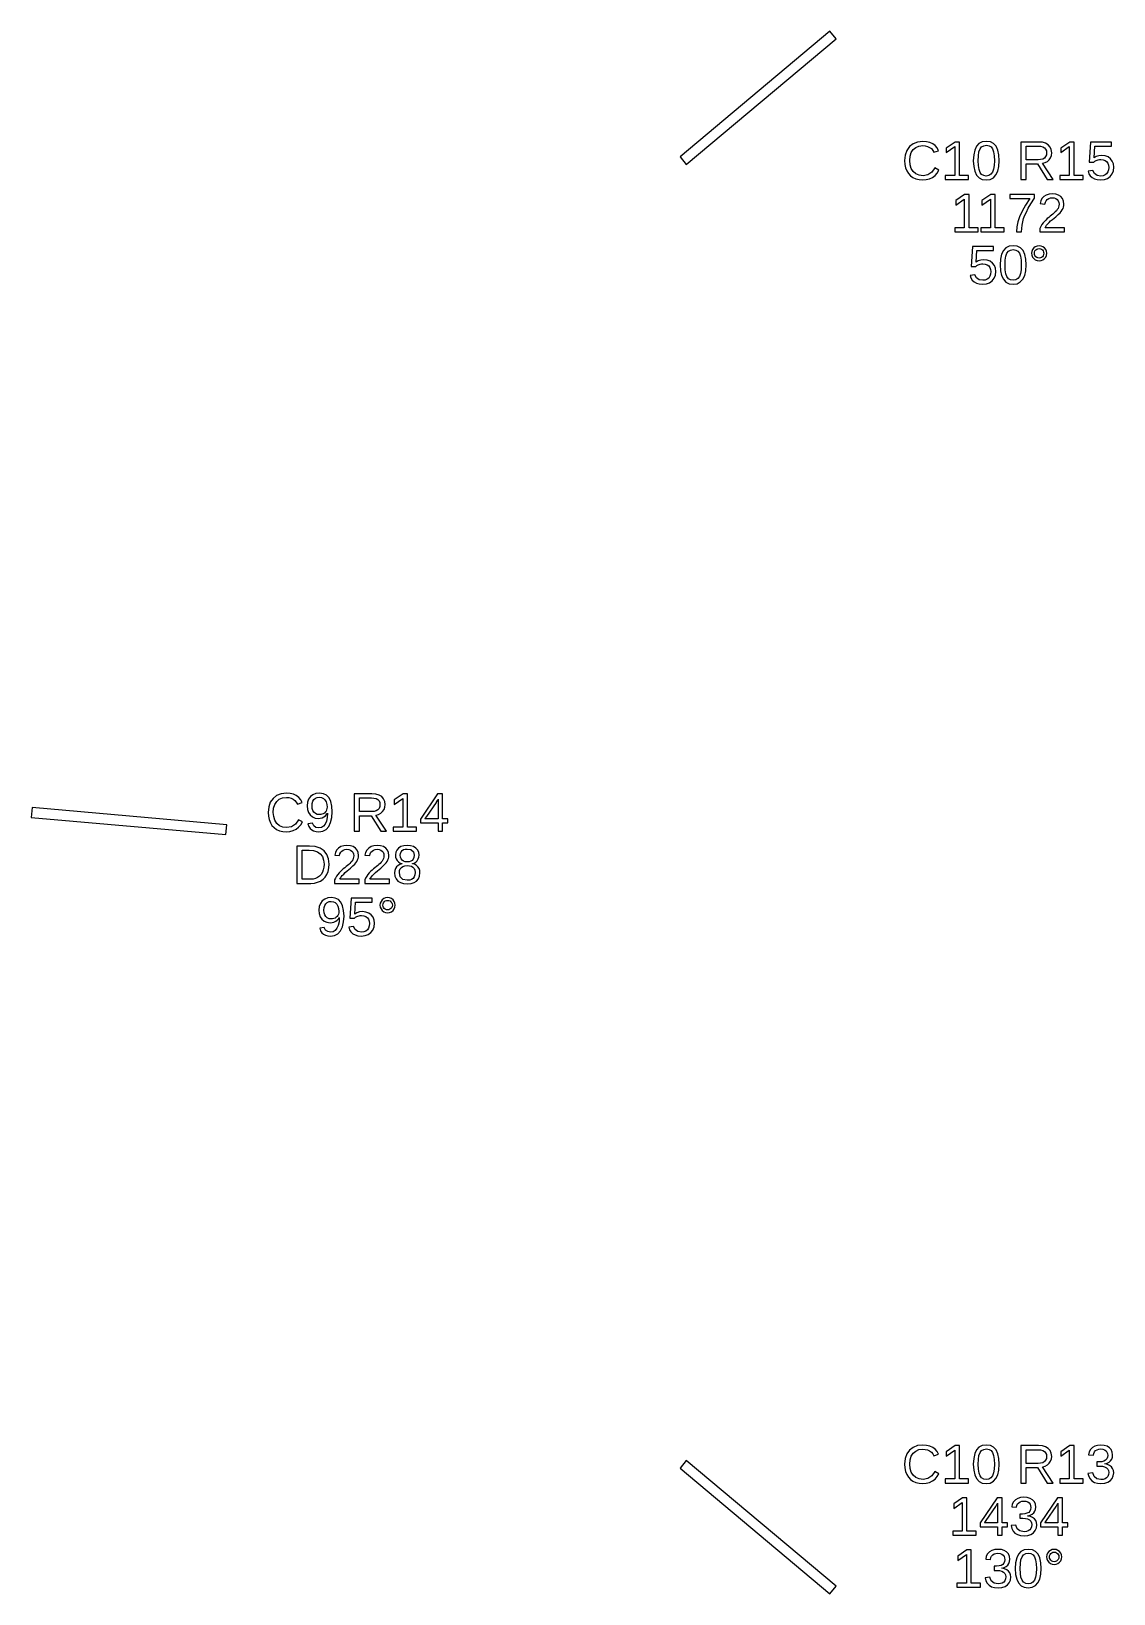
# Model space of a CAD drawing. Extents: x 195 to 2890, y 70 to 1529.
# Drawn here: x 1023.9 to 1190.1, y 1280.1 to 1519.9 of the extents above; entities that cross this region are included whole.
import ezdxf

# ---------------------------------------------------------------- set-up
doc = ezdxf.new("R2010")
doc.units = 0
doc.layers.get('0').update_dxf_attribs({"linetype": 'CONTINUOUS'})

msp = doc.modelspace()

# ---------------------------------------------------------------- linework, layer by layer
for points in [[(1147.46, 1518.71), (1146.5, 1519.86), (1123.52, 1500.57), (1124.48, 1499.43)], [(1161.31, 1497.09), (1161.81, 1497.22), (1162.26, 1497.44), (1162.66, 1497.73), (1162.99, 1498.11), (1163.26, 1498.56), (1162.62, 1498.88), (1162.15, 1498.22), (1161.55, 1497.82), (1160.81, 1497.69), (1160.23, 1497.76), (1159.73, 1497.97), (1159.32, 1498.33), (1159.01, 1498.8), (1158.83, 1499.37), (1158.77, 1500.02), (1158.83, 1500.68), (1159, 1501.24), (1159.3, 1501.7), (1159.7, 1502.04), (1160.19, 1502.25), (1160.78, 1502.32), (1161.16, 1502.29), (1161.51, 1502.2), (1161.83, 1502.05), (1162.09, 1501.85), (1162.31, 1501.59), (1162.47, 1501.29), (1163.2, 1501.53), (1162.97, 1501.96), (1162.67, 1502.31), (1162.3, 1502.59), (1161.86, 1502.79), (1161.35, 1502.91), (1160.77, 1502.95), (1159.96, 1502.86), (1159.28, 1502.6), (1158.72, 1502.17), (1158.31, 1501.59), (1158.06, 1500.87), (1157.98, 1500.02), (1158.02, 1499.44), (1158.13, 1498.91), (1158.31, 1498.44), (1158.56, 1498.03), (1158.89, 1497.68), (1159.27, 1497.41), (1159.72, 1497.21), (1160.22, 1497.09), (1160.77, 1497.05)], [(1167.8, 1497.75), (1166.41, 1497.75), (1166.41, 1502.86), (1165.73, 1502.86), (1164.37, 1501.93), (1164.37, 1501.24), (1165.67, 1502.16), (1165.67, 1497.75), (1164.21, 1497.75), (1164.21, 1497.13), (1167.8, 1497.13)], [(1171.12, 1497.13), (1171.62, 1497.39), (1172.01, 1497.81), (1172.29, 1498.39), (1172.46, 1499.12), (1172.52, 1500), (1172.46, 1500.89), (1172.3, 1501.63), (1172.03, 1502.21), (1171.65, 1502.62), (1171.16, 1502.87), (1170.54, 1502.95), (1169.91, 1502.87), (1169.4, 1502.62), (1169.02, 1502.21), (1168.75, 1501.64), (1168.59, 1500.9), (1168.53, 1500), (1168.59, 1499.11), (1168.75, 1498.38), (1169.03, 1497.8), (1169.42, 1497.38), (1169.91, 1497.13), (1170.51, 1497.05)], [(1170.13, 1497.71), (1169.81, 1497.9), (1169.57, 1498.21), (1169.41, 1498.66), (1169.31, 1499.26), (1169.27, 1500), (1169.31, 1500.76), (1169.4, 1501.36), (1169.57, 1501.81), (1169.81, 1502.11), (1170.13, 1502.29), (1170.54, 1502.36), (1170.94, 1502.29), (1171.25, 1502.11), (1171.49, 1501.8), (1171.64, 1501.35), (1171.74, 1500.75), (1171.77, 1500), (1171.74, 1499.27), (1171.64, 1498.68), (1171.47, 1498.23), (1171.23, 1497.91), (1170.92, 1497.71), (1170.52, 1497.65)], [(1176.62, 1499.51), (1178.4, 1499.51), (1179.89, 1497.13), (1180.79, 1497.13), (1179.16, 1499.6), (1179.57, 1499.71), (1179.91, 1499.9), (1180.19, 1500.15), (1180.4, 1500.46), (1180.52, 1500.82), (1180.56, 1501.22), (1180.5, 1501.7), (1180.33, 1502.1), (1180.03, 1502.43), (1179.63, 1502.67), (1179.14, 1502.82), (1178.54, 1502.86), (1175.84, 1502.86), (1175.84, 1497.13), (1176.62, 1497.13)], [(1176.62, 1500.13), (1176.62, 1502.24), (1178.46, 1502.24), (1178.85, 1502.21), (1179.18, 1502.13), (1179.44, 1501.98), (1179.63, 1501.78), (1179.74, 1501.52), (1179.78, 1501.22), (1179.74, 1500.9), (1179.63, 1500.63), (1179.44, 1500.41), (1179.19, 1500.25), (1178.87, 1500.16), (1178.49, 1500.13)], [(1185.4, 1497.75), (1184.01, 1497.75), (1184.01, 1502.86), (1183.33, 1502.86), (1181.98, 1501.93), (1181.98, 1501.24), (1183.27, 1502.16), (1183.27, 1497.75), (1181.81, 1497.75), (1181.81, 1497.13), (1185.4, 1497.13)], [(1188.65, 1497.11), (1189.15, 1497.28), (1189.56, 1497.57), (1189.86, 1497.96), (1190.03, 1498.44), (1190.09, 1499), (1190.04, 1499.5), (1189.87, 1499.93), (1189.59, 1500.29), (1189.22, 1500.57), (1188.77, 1500.73), (1188.24, 1500.79), (1187.8, 1500.75), (1187.4, 1500.63), (1187.06, 1500.42), (1187.17, 1502.24), (1189.76, 1502.24), (1189.76, 1502.86), (1186.5, 1502.86), (1186.31, 1499.78), (1187.03, 1499.78), (1187.2, 1499.92), (1187.37, 1500.02), (1187.54, 1500.1), (1187.71, 1500.15), (1187.9, 1500.18), (1188.09, 1500.19), (1188.45, 1500.15), (1188.75, 1500.04), (1189, 1499.86), (1189.18, 1499.61), (1189.3, 1499.32), (1189.33, 1498.98), (1189.3, 1498.6), (1189.19, 1498.27), (1189, 1498), (1188.75, 1497.81), (1188.44, 1497.69), (1188.08, 1497.65), (1187.52, 1497.74), (1187.12, 1498.03), (1186.88, 1498.5), (1186.14, 1498.41), (1186.27, 1498.01), (1186.48, 1497.67), (1186.77, 1497.4), (1187.13, 1497.21), (1187.56, 1497.09), (1188.06, 1497.05)], [(1169.27, 1489.71), (1167.87, 1489.71), (1167.87, 1494.82), (1167.2, 1494.82), (1165.84, 1493.89), (1165.84, 1493.2), (1167.14, 1494.12), (1167.14, 1489.71), (1165.67, 1489.71), (1165.67, 1489.09), (1169.27, 1489.09)], [(1173.28, 1489.71), (1171.89, 1489.71), (1171.89, 1494.82), (1171.21, 1494.82), (1169.86, 1493.89), (1169.86, 1493.2), (1171.15, 1494.12), (1171.15, 1489.71), (1169.69, 1489.71), (1169.69, 1489.09), (1173.28, 1489.09)], [(1175.96, 1489.61), (1176.02, 1490.12), (1176.12, 1490.62), (1176.26, 1491.12), (1176.44, 1491.62), (1176.67, 1492.12), (1176.96, 1492.7), (1177.38, 1493.4), (1177.91, 1494.23), (1177.91, 1494.82), (1174.12, 1494.82), (1174.12, 1494.2), (1177.2, 1494.2), (1176.54, 1493.19), (1176.02, 1492.25), (1175.64, 1491.4), (1175.38, 1490.61), (1175.23, 1489.83), (1175.18, 1489.09), (1175.94, 1489.09)], [(1182.54, 1489.71), (1179.55, 1489.71), (1179.65, 1489.9), (1179.78, 1490.1), (1179.95, 1490.3), (1180.15, 1490.52), (1180.4, 1490.75), (1180.69, 1490.99), (1181.2, 1491.41), (1181.58, 1491.75), (1181.84, 1492.01), (1182.03, 1492.23), (1182.18, 1492.45), (1182.3, 1492.67), (1182.38, 1492.89), (1182.43, 1493.12), (1182.45, 1493.34), (1182.4, 1493.8), (1182.24, 1494.19), (1181.99, 1494.5), (1181.63, 1494.73), (1181.19, 1494.86), (1180.65, 1494.91), (1180.16, 1494.86), (1179.73, 1494.73), (1179.36, 1494.5), (1179.07, 1494.2), (1178.88, 1493.83), (1178.78, 1493.41), (1179.53, 1493.34), (1179.59, 1493.62), (1179.71, 1493.86), (1179.88, 1494.05), (1180.1, 1494.19), (1180.36, 1494.28), (1180.65, 1494.31), (1180.96, 1494.28), (1181.21, 1494.19), (1181.42, 1494.05), (1181.58, 1493.85), (1181.67, 1493.6), (1181.7, 1493.31), (1181.68, 1493.09), (1181.63, 1492.88), (1181.54, 1492.69), (1181.42, 1492.5), (1181.28, 1492.33), (1181.12, 1492.16), (1180.94, 1491.99), (1180.74, 1491.82), (1180.53, 1491.65), (1180.32, 1491.48), (1180.1, 1491.3), (1179.88, 1491.11), (1179.66, 1490.9), (1179.45, 1490.68), (1179.25, 1490.45), (1179.06, 1490.19), (1178.89, 1489.91), (1178.74, 1489.61), (1178.74, 1489.09), (1182.54, 1489.09)], [(1170.54, 1481.11), (1171.04, 1481.28), (1171.44, 1481.57), (1171.74, 1481.96), (1171.92, 1482.44), (1171.98, 1483), (1171.93, 1483.5), (1171.76, 1483.93), (1171.48, 1484.29), (1171.11, 1484.57), (1170.66, 1484.73), (1170.13, 1484.79), (1169.69, 1484.75), (1169.29, 1484.63), (1168.95, 1484.42), (1169.06, 1486.24), (1171.65, 1486.24), (1171.65, 1486.86), (1168.39, 1486.86), (1168.2, 1483.78), (1168.92, 1483.78), (1169.09, 1483.92), (1169.26, 1484.02), (1169.43, 1484.1), (1169.6, 1484.15), (1169.79, 1484.18), (1169.98, 1484.19), (1170.34, 1484.15), (1170.64, 1484.04), (1170.89, 1483.86), (1171.07, 1483.61), (1171.19, 1483.32), (1171.22, 1482.98), (1171.19, 1482.6), (1171.07, 1482.27), (1170.89, 1482), (1170.64, 1481.81), (1170.33, 1481.69), (1169.97, 1481.65), (1169.41, 1481.74), (1169.01, 1482.03), (1168.77, 1482.5), (1168.03, 1482.41), (1168.16, 1482.01), (1168.37, 1481.67), (1168.66, 1481.4), (1169.02, 1481.21), (1169.45, 1481.09), (1169.95, 1481.05)], [(1175.25, 1481.13), (1175.74, 1481.39), (1176.14, 1481.81), (1176.42, 1482.39), (1176.59, 1483.12), (1176.64, 1484), (1176.59, 1484.89), (1176.43, 1485.63), (1176.16, 1486.21), (1175.78, 1486.62), (1175.28, 1486.87), (1174.67, 1486.95), (1174.03, 1486.87), (1173.53, 1486.62), (1173.14, 1486.21), (1172.87, 1485.64), (1172.71, 1484.9), (1172.66, 1484), (1172.71, 1483.11), (1172.88, 1482.38), (1173.16, 1481.8), (1173.54, 1481.38), (1174.04, 1481.13), (1174.64, 1481.05)], [(1174.25, 1481.71), (1173.94, 1481.9), (1173.7, 1482.21), (1173.53, 1482.66), (1173.43, 1483.26), (1173.4, 1484), (1173.43, 1484.76), (1173.53, 1485.36), (1173.69, 1485.81), (1173.93, 1486.11), (1174.26, 1486.29), (1174.67, 1486.36), (1175.06, 1486.29), (1175.38, 1486.11), (1175.61, 1485.8), (1175.77, 1485.35), (1175.87, 1484.75), (1175.9, 1484), (1175.86, 1483.27), (1175.76, 1482.68), (1175.6, 1482.23), (1175.36, 1481.91), (1175.04, 1481.71), (1174.65, 1481.65)], [(1178.94, 1484.67), (1179.21, 1484.78), (1179.46, 1484.97), (1179.65, 1485.21), (1179.76, 1485.48), (1179.8, 1485.79), (1179.76, 1486.1), (1179.65, 1486.37), (1179.46, 1486.61), (1179.22, 1486.8), (1178.94, 1486.91), (1178.63, 1486.95), (1178.32, 1486.91), (1178.05, 1486.8), (1177.8, 1486.61), (1177.62, 1486.37), (1177.5, 1486.09), (1177.46, 1485.79), (1177.5, 1485.49), (1177.62, 1485.22), (1177.81, 1484.97), (1178.05, 1484.78), (1178.33, 1484.67), (1178.63, 1484.63)], [(1178.44, 1485.08), (1178.27, 1485.15), (1178.12, 1485.27), (1178, 1485.43), (1177.93, 1485.6), (1177.91, 1485.79), (1177.93, 1485.98), (1178, 1486.15), (1178.12, 1486.31), (1178.27, 1486.43), (1178.44, 1486.5), (1178.63, 1486.52), (1178.83, 1486.5), (1179, 1486.43), (1179.15, 1486.31), (1179.26, 1486.16), (1179.33, 1485.99), (1179.36, 1485.79), (1179.33, 1485.6), (1179.26, 1485.42), (1179.15, 1485.27), (1178.99, 1485.15), (1178.82, 1485.08), (1178.63, 1485.06)], [(1063.63, 1397.09), (1064.13, 1397.22), (1064.58, 1397.44), (1064.97, 1397.73), (1065.3, 1398.11), (1065.57, 1398.56), (1064.94, 1398.88), (1064.47, 1398.22), (1063.86, 1397.82), (1063.13, 1397.69), (1062.54, 1397.76), (1062.05, 1397.97), (1061.64, 1398.33), (1061.33, 1398.8), (1061.15, 1399.37), (1061.08, 1400.02), (1061.14, 1400.68), (1061.32, 1401.24), (1061.61, 1401.7), (1062.01, 1402.04), (1062.51, 1402.25), (1063.09, 1402.32), (1063.48, 1402.29), (1063.83, 1402.2), (1064.14, 1402.05), (1064.41, 1401.85), (1064.62, 1401.59), (1064.78, 1401.29), (1065.52, 1401.53), (1065.29, 1401.96), (1064.99, 1402.31), (1064.62, 1402.59), (1064.17, 1402.79), (1063.66, 1402.91), (1063.09, 1402.95), (1062.28, 1402.86), (1061.59, 1402.6), (1061.04, 1402.17), (1060.62, 1401.59), (1060.38, 1400.87), (1060.3, 1400.02), (1060.33, 1399.44), (1060.44, 1398.91), (1060.63, 1398.44), (1060.88, 1398.03), (1061.2, 1397.68), (1061.59, 1397.41), (1062.04, 1397.21), (1062.54, 1397.09), (1063.09, 1397.05)], [(1068.67, 1397.14), (1069.18, 1397.4), (1069.59, 1397.84), (1069.89, 1398.45), (1070.07, 1399.21), (1070.13, 1400.11), (1070.08, 1400.98), (1069.91, 1401.69), (1069.64, 1402.24), (1069.26, 1402.64), (1068.78, 1402.87), (1068.19, 1402.95), (1067.63, 1402.89), (1067.17, 1402.72), (1066.79, 1402.44), (1066.51, 1402.05), (1066.34, 1401.58), (1066.28, 1401.02), (1066.33, 1400.48), (1066.49, 1400.01), (1066.74, 1399.62), (1067.09, 1399.32), (1067.5, 1399.15), (1067.98, 1399.09), (1068.29, 1399.11), (1068.58, 1399.19), (1068.85, 1399.31), (1069.09, 1399.47), (1069.27, 1399.67), (1069.41, 1399.9), (1069.36, 1399.23), (1069.24, 1398.67), (1069.04, 1398.23), (1068.78, 1397.9), (1068.46, 1397.71), (1068.07, 1397.64), (1067.63, 1397.72), (1067.3, 1397.96), (1067.1, 1398.36), (1066.4, 1398.25), (1066.54, 1397.86), (1066.73, 1397.56), (1066.98, 1397.33), (1067.28, 1397.18), (1067.64, 1397.08), (1068.06, 1397.05)], [(1074.3, 1399.51), (1076.09, 1399.51), (1077.58, 1397.13), (1078.47, 1397.13), (1076.84, 1399.6), (1077.25, 1399.71), (1077.59, 1399.9), (1077.87, 1400.15), (1078.08, 1400.46), (1078.2, 1400.82), (1078.24, 1401.22), (1078.19, 1401.7), (1078.01, 1402.1), (1077.72, 1402.43), (1077.32, 1402.67), (1076.82, 1402.82), (1076.22, 1402.86), (1073.52, 1402.86), (1073.52, 1397.13), (1074.3, 1397.13)], [(1083.09, 1397.75), (1081.69, 1397.75), (1081.69, 1402.86), (1081.01, 1402.86), (1079.66, 1401.93), (1079.66, 1401.24), (1080.95, 1402.16), (1080.95, 1397.75), (1079.49, 1397.75), (1079.49, 1397.13), (1083.09, 1397.13)], [(1087.08, 1398.43), (1087.88, 1398.43), (1087.88, 1399.01), (1087.08, 1399.01), (1087.08, 1402.86), (1086.31, 1402.86), (1083.68, 1399), (1083.68, 1398.43), (1086.39, 1398.43), (1086.39, 1397.13), (1087.08, 1397.13)], [(1053.95, 1398.13), (1024.07, 1400.75), (1023.93, 1399.25), (1053.82, 1396.64)], [(1067.83, 1399.71), (1067.56, 1399.83), (1067.33, 1400.03), (1067.16, 1400.3), (1067.06, 1400.63), (1067.03, 1401.02), (1067.06, 1401.4), (1067.16, 1401.73), (1067.33, 1402), (1067.56, 1402.2), (1067.84, 1402.32), (1068.16, 1402.36), (1068.5, 1402.31), (1068.78, 1402.17), (1069.02, 1401.93), (1069.19, 1401.62), (1069.3, 1401.25), (1069.33, 1400.82), (1069.32, 1400.6), (1069.26, 1400.4), (1069.18, 1400.22), (1069.06, 1400.06), (1068.92, 1399.92), (1068.75, 1399.81), (1068.56, 1399.73), (1068.36, 1399.68), (1068.16, 1399.67)], [(1074.3, 1400.13), (1074.3, 1402.24), (1076.14, 1402.24), (1076.54, 1402.21), (1076.86, 1402.13), (1077.12, 1401.98), (1077.31, 1401.78), (1077.42, 1401.52), (1077.46, 1401.22), (1077.43, 1400.9), (1077.31, 1400.63), (1077.13, 1400.41), (1076.87, 1400.25), (1076.56, 1400.16), (1076.18, 1400.13)], [(1084.36, 1399.01), (1084.42, 1399.09), (1084.64, 1399.39), (1086.11, 1401.55), (1086.15, 1401.62), (1086.21, 1401.71), (1086.27, 1401.82), (1086.33, 1401.93), (1086.37, 1402), (1086.39, 1402.04), (1086.39, 1399.01)], [(1067.4, 1389.17), (1067.89, 1389.29), (1068.33, 1389.49), (1068.72, 1389.76), (1069.05, 1390.1), (1069.31, 1390.5), (1069.5, 1390.97), (1069.62, 1391.49), (1069.66, 1392.06), (1069.57, 1392.89), (1069.31, 1393.58), (1068.87, 1394.13), (1068.27, 1394.54), (1067.52, 1394.78), (1066.62, 1394.86), (1064.72, 1394.86), (1064.72, 1389.13), (1066.87, 1389.13)], [(1065.5, 1389.75), (1065.5, 1394.24), (1066.6, 1394.24), (1067.28, 1394.18), (1067.85, 1393.99), (1068.29, 1393.68), (1068.62, 1393.25), (1068.81, 1392.71), (1068.88, 1392.06), (1068.85, 1391.61), (1068.76, 1391.2), (1068.62, 1390.83), (1068.42, 1390.51), (1068.18, 1390.24), (1067.89, 1390.03), (1067.55, 1389.88), (1067.18, 1389.78), (1066.78, 1389.75)], [(1074.27, 1389.75), (1071.28, 1389.75), (1071.38, 1389.95), (1071.51, 1390.14), (1071.68, 1390.35), (1071.89, 1390.56), (1072.13, 1390.79), (1072.43, 1391.04), (1072.93, 1391.46), (1073.31, 1391.8), (1073.58, 1392.06), (1073.76, 1392.28), (1073.91, 1392.5), (1074.03, 1392.72), (1074.12, 1392.94), (1074.17, 1393.16), (1074.18, 1393.38), (1074.13, 1393.84), (1073.98, 1394.23), (1073.72, 1394.54), (1073.36, 1394.77), (1072.92, 1394.9), (1072.38, 1394.95), (1071.89, 1394.9), (1071.46, 1394.77), (1071.09, 1394.54), (1070.8, 1394.24), (1070.61, 1393.88), (1070.51, 1393.45), (1071.26, 1393.38), (1071.32, 1393.66), (1071.44, 1393.9), (1071.61, 1394.09), (1071.83, 1394.23), (1072.09, 1394.32), (1072.38, 1394.35), (1072.69, 1394.32), (1072.95, 1394.23), (1073.15, 1394.09), (1073.31, 1393.89), (1073.4, 1393.65), (1073.43, 1393.35), (1073.41, 1393.13), (1073.36, 1392.92), (1073.27, 1392.73), (1073.15, 1392.55), (1073.01, 1392.37), (1072.85, 1392.2), (1072.67, 1392.03), (1072.47, 1391.86), (1072.26, 1391.69), (1072.05, 1391.52), (1071.83, 1391.34), (1071.61, 1391.15), (1071.4, 1390.94), (1071.19, 1390.72), (1070.98, 1390.49), (1070.79, 1390.23), (1070.62, 1389.95), (1070.48, 1389.65), (1070.48, 1389.13), (1074.27, 1389.13)], [(1078.91, 1389.75), (1075.92, 1389.75), (1076.02, 1389.95), (1076.15, 1390.14), (1076.32, 1390.35), (1076.52, 1390.56), (1076.77, 1390.79), (1077.06, 1391.04), (1077.57, 1391.46), (1077.95, 1391.8), (1078.21, 1392.06), (1078.4, 1392.28), (1078.55, 1392.5), (1078.66, 1392.72), (1078.75, 1392.94), (1078.8, 1393.16), (1078.82, 1393.38), (1078.77, 1393.84), (1078.61, 1394.23), (1078.35, 1394.54), (1078, 1394.77), (1077.55, 1394.9), (1077.02, 1394.95), (1076.52, 1394.9), (1076.09, 1394.77), (1075.73, 1394.54), (1075.44, 1394.24), (1075.24, 1393.88), (1075.14, 1393.45), (1075.89, 1393.38), (1075.96, 1393.66), (1076.07, 1393.9), (1076.25, 1394.09), (1076.47, 1394.23), (1076.73, 1394.32), (1077.02, 1394.35), (1077.32, 1394.32), (1077.58, 1394.23), (1077.79, 1394.09), (1077.94, 1393.89), (1078.03, 1393.65), (1078.06, 1393.35), (1078.05, 1393.13), (1077.99, 1392.92), (1077.9, 1392.73), (1077.79, 1392.55), (1077.65, 1392.37), (1077.48, 1392.2), (1077.3, 1392.03), (1077.11, 1391.86), (1076.9, 1391.69), (1076.68, 1391.52), (1076.47, 1391.34), (1076.25, 1391.15), (1076.03, 1390.94), (1075.82, 1390.72), (1075.62, 1390.49), (1075.43, 1390.23), (1075.26, 1389.95), (1075.11, 1389.65), (1075.11, 1389.13), (1078.91, 1389.13)], [(1082.23, 1389.1), (1082.71, 1389.25), (1083.09, 1389.49), (1083.37, 1389.83), (1083.54, 1390.24), (1083.6, 1390.73), (1083.56, 1391.09), (1083.46, 1391.4), (1083.29, 1391.67), (1083.06, 1391.89), (1082.78, 1392.05), (1082.44, 1392.14), (1082.44, 1392.15), (1082.73, 1392.25), (1082.98, 1392.4), (1083.18, 1392.61), (1083.33, 1392.87), (1083.43, 1393.16), (1083.46, 1393.47), (1083.4, 1393.89), (1083.24, 1394.25), (1082.97, 1394.55), (1082.6, 1394.77), (1082.15, 1394.91), (1081.63, 1394.95), (1081.12, 1394.9), (1080.68, 1394.77), (1080.31, 1394.54), (1080.04, 1394.24), (1079.88, 1393.89), (1079.82, 1393.48), (1079.85, 1393.17), (1079.94, 1392.88), (1080.09, 1392.62), (1080.3, 1392.41), (1080.54, 1392.25), (1080.83, 1392.15), (1080.83, 1392.13), (1080.52, 1392.04), (1080.24, 1391.89), (1080.01, 1391.67), (1079.83, 1391.39), (1079.72, 1391.08), (1079.69, 1390.72), (1079.75, 1390.23), (1079.92, 1389.82), (1080.21, 1389.49), (1080.6, 1389.24), (1081.08, 1389.1), (1081.65, 1389.05)], [(1081.32, 1392.45), (1081.06, 1392.54), (1080.85, 1392.68), (1080.7, 1392.88), (1080.6, 1393.13), (1080.57, 1393.43), (1080.6, 1393.73), (1080.69, 1393.97), (1080.84, 1394.16), (1081.05, 1394.3), (1081.31, 1394.38), (1081.63, 1394.4), (1082.22, 1394.3), (1082.58, 1393.97), (1082.7, 1393.43), (1082.67, 1393.11), (1082.57, 1392.85), (1082.42, 1392.66), (1082.22, 1392.53), (1081.95, 1392.45), (1081.64, 1392.42)], [(1080.98, 1389.73), (1080.58, 1390.13), (1080.45, 1390.78), (1080.48, 1391.1), (1080.58, 1391.36), (1080.76, 1391.58), (1080.99, 1391.74), (1081.28, 1391.84), (1081.63, 1391.87), (1081.98, 1391.84), (1082.28, 1391.75), (1082.52, 1391.6), (1082.7, 1391.39), (1082.8, 1391.13), (1082.84, 1390.8), (1082.81, 1390.42), (1082.71, 1390.12), (1082.54, 1389.89), (1082.32, 1389.73), (1082.02, 1389.63), (1081.65, 1389.6)], [(1070.48, 1381.14), (1070.99, 1381.4), (1071.4, 1381.84), (1071.7, 1382.45), (1071.88, 1383.21), (1071.94, 1384.11), (1071.88, 1384.98), (1071.72, 1385.69), (1071.45, 1386.24), (1071.07, 1386.64), (1070.58, 1386.87), (1070, 1386.95), (1069.44, 1386.89), (1068.97, 1386.72), (1068.59, 1386.44), (1068.31, 1386.05), (1068.15, 1385.58), (1068.09, 1385.02), (1068.14, 1384.48), (1068.3, 1384.01), (1068.55, 1383.62), (1068.9, 1383.32), (1069.31, 1383.15), (1069.79, 1383.09), (1070.1, 1383.11), (1070.39, 1383.19), (1070.66, 1383.31), (1070.89, 1383.47), (1071.08, 1383.67), (1071.21, 1383.9), (1071.17, 1383.23), (1071.05, 1382.67), (1070.85, 1382.23), (1070.59, 1381.9), (1070.26, 1381.71), (1069.88, 1381.64), (1069.44, 1381.72), (1069.11, 1381.96), (1068.91, 1382.36), (1068.21, 1382.25), (1068.35, 1381.86), (1068.54, 1381.56), (1068.79, 1381.33), (1069.09, 1381.18), (1069.45, 1381.08), (1069.86, 1381.05)], [(1069.64, 1383.71), (1069.37, 1383.83), (1069.14, 1384.03), (1068.97, 1384.3), (1068.87, 1384.63), (1068.83, 1385.02), (1068.87, 1385.4), (1068.97, 1385.73), (1069.14, 1386), (1069.37, 1386.2), (1069.65, 1386.32), (1069.97, 1386.36), (1070.3, 1386.31), (1070.59, 1386.17), (1070.82, 1385.93), (1071, 1385.62), (1071.11, 1385.25), (1071.14, 1384.82), (1071.12, 1384.6), (1071.07, 1384.4), (1070.98, 1384.22), (1070.87, 1384.06), (1070.72, 1383.92), (1070.56, 1383.81), (1070.37, 1383.73), (1070.17, 1383.68), (1069.97, 1383.67)], [(1075.17, 1381.11), (1075.67, 1381.28), (1076.08, 1381.57), (1076.38, 1381.96), (1076.56, 1382.44), (1076.62, 1383), (1076.56, 1383.5), (1076.39, 1383.93), (1076.12, 1384.29), (1075.74, 1384.57), (1075.29, 1384.73), (1074.77, 1384.79), (1074.32, 1384.75), (1073.93, 1384.63), (1073.58, 1384.42), (1073.69, 1386.24), (1076.28, 1386.24), (1076.28, 1386.86), (1073.03, 1386.86), (1072.83, 1383.78), (1073.55, 1383.78), (1073.72, 1383.92), (1073.89, 1384.02), (1074.06, 1384.1), (1074.24, 1384.15), (1074.42, 1384.18), (1074.62, 1384.19), (1074.97, 1384.15), (1075.27, 1384.04), (1075.52, 1383.86), (1075.71, 1383.61), (1075.82, 1383.32), (1075.86, 1382.98), (1075.82, 1382.6), (1075.71, 1382.27), (1075.52, 1382), (1075.27, 1381.81), (1074.96, 1381.69), (1074.6, 1381.65), (1074.04, 1381.74), (1073.64, 1382.03), (1073.41, 1382.5), (1072.67, 1382.41), (1072.79, 1382.01), (1073, 1381.67), (1073.29, 1381.4), (1073.65, 1381.21), (1074.08, 1381.09), (1074.58, 1381.05)], [(1078.94, 1384.67), (1079.21, 1384.78), (1079.46, 1384.97), (1079.65, 1385.21), (1079.76, 1385.48), (1079.8, 1385.79), (1079.76, 1386.1), (1079.65, 1386.37), (1079.46, 1386.61), (1079.22, 1386.8), (1078.94, 1386.91), (1078.63, 1386.95), (1078.32, 1386.91), (1078.05, 1386.8), (1077.8, 1386.61), (1077.62, 1386.37), (1077.5, 1386.09), (1077.46, 1385.79), (1077.5, 1385.49), (1077.62, 1385.22), (1077.81, 1384.97), (1078.05, 1384.78), (1078.33, 1384.67), (1078.63, 1384.63)], [(1078.44, 1385.08), (1078.27, 1385.15), (1078.12, 1385.27), (1078, 1385.43), (1077.93, 1385.6), (1077.91, 1385.79), (1077.93, 1385.98), (1078, 1386.15), (1078.12, 1386.31), (1078.27, 1386.43), (1078.44, 1386.5), (1078.63, 1386.52), (1078.83, 1386.5), (1079, 1386.43), (1079.15, 1386.31), (1079.26, 1386.16), (1079.33, 1385.99), (1079.36, 1385.79), (1079.33, 1385.6), (1079.26, 1385.42), (1079.15, 1385.27), (1078.99, 1385.15), (1078.82, 1385.08), (1078.63, 1385.06)], [(1161.31, 1297.09), (1161.81, 1297.22), (1162.26, 1297.44), (1162.66, 1297.73), (1162.99, 1298.11), (1163.26, 1298.56), (1162.62, 1298.88), (1162.15, 1298.22), (1161.55, 1297.82), (1160.81, 1297.69), (1160.23, 1297.76), (1159.73, 1297.97), (1159.32, 1298.33), (1159.01, 1298.8), (1158.83, 1299.37), (1158.77, 1300.02), (1158.83, 1300.68), (1159, 1301.24), (1159.3, 1301.7), (1159.7, 1302.04), (1160.19, 1302.25), (1160.78, 1302.32), (1161.16, 1302.29), (1161.51, 1302.2), (1161.83, 1302.05), (1162.09, 1301.85), (1162.31, 1301.59), (1162.47, 1301.29), (1163.2, 1301.53), (1162.97, 1301.96), (1162.67, 1302.31), (1162.3, 1302.59), (1161.86, 1302.79), (1161.35, 1302.91), (1160.77, 1302.95), (1159.96, 1302.86), (1159.28, 1302.6), (1158.72, 1302.17), (1158.31, 1301.59), (1158.06, 1300.87), (1157.98, 1300.02), (1158.02, 1299.44), (1158.13, 1298.91), (1158.31, 1298.44), (1158.56, 1298.03), (1158.89, 1297.68), (1159.27, 1297.41), (1159.72, 1297.21), (1160.22, 1297.09), (1160.77, 1297.05)], [(1167.8, 1297.75), (1166.41, 1297.75), (1166.41, 1302.86), (1165.73, 1302.86), (1164.37, 1301.93), (1164.37, 1301.24), (1165.67, 1302.16), (1165.67, 1297.75), (1164.21, 1297.75), (1164.21, 1297.13), (1167.8, 1297.13)], [(1171.12, 1297.13), (1171.62, 1297.39), (1172.01, 1297.81), (1172.29, 1298.39), (1172.46, 1299.12), (1172.52, 1300), (1172.46, 1300.89), (1172.3, 1301.63), (1172.03, 1302.21), (1171.65, 1302.62), (1171.16, 1302.87), (1170.54, 1302.95), (1169.91, 1302.87), (1169.4, 1302.62), (1169.02, 1302.21), (1168.75, 1301.64), (1168.59, 1300.9), (1168.53, 1300), (1168.59, 1299.11), (1168.75, 1298.38), (1169.03, 1297.8), (1169.42, 1297.38), (1169.91, 1297.13), (1170.51, 1297.05)], [(1170.13, 1297.71), (1169.81, 1297.9), (1169.57, 1298.21), (1169.41, 1298.66), (1169.31, 1299.26), (1169.27, 1300), (1169.31, 1300.76), (1169.4, 1301.36), (1169.57, 1301.81), (1169.81, 1302.11), (1170.13, 1302.29), (1170.54, 1302.36), (1170.94, 1302.29), (1171.25, 1302.11), (1171.49, 1301.8), (1171.64, 1301.35), (1171.74, 1300.75), (1171.77, 1300), (1171.74, 1299.27), (1171.64, 1298.68), (1171.47, 1298.23), (1171.23, 1297.91), (1170.92, 1297.71), (1170.52, 1297.65)], [(1176.62, 1299.51), (1178.4, 1299.51), (1179.89, 1297.13), (1180.79, 1297.13), (1179.16, 1299.6), (1179.57, 1299.71), (1179.91, 1299.9), (1180.19, 1300.15), (1180.4, 1300.46), (1180.52, 1300.82), (1180.56, 1301.22), (1180.5, 1301.7), (1180.33, 1302.1), (1180.03, 1302.43), (1179.63, 1302.67), (1179.14, 1302.82), (1178.54, 1302.86), (1175.84, 1302.86), (1175.84, 1297.13), (1176.62, 1297.13)], [(1176.62, 1300.13), (1176.62, 1302.24), (1178.46, 1302.24), (1178.85, 1302.21), (1179.18, 1302.13), (1179.44, 1301.98), (1179.63, 1301.78), (1179.74, 1301.52), (1179.78, 1301.22), (1179.74, 1300.9), (1179.63, 1300.63), (1179.44, 1300.41), (1179.19, 1300.25), (1178.87, 1300.16), (1178.49, 1300.13)], [(1185.4, 1297.75), (1184.01, 1297.75), (1184.01, 1302.86), (1183.33, 1302.86), (1181.98, 1301.93), (1181.98, 1301.24), (1183.27, 1302.16), (1183.27, 1297.75), (1181.81, 1297.75), (1181.81, 1297.13), (1185.4, 1297.13)], [(1188.71, 1297.1), (1189.19, 1297.24), (1189.57, 1297.49), (1189.85, 1297.82), (1190.02, 1298.23), (1190.08, 1298.71), (1190.04, 1299.06), (1189.92, 1299.36), (1189.72, 1299.63), (1189.45, 1299.83), (1189.12, 1299.98), (1188.72, 1300.06), (1188.72, 1300.07), (1189.08, 1300.18), (1189.38, 1300.33), (1189.61, 1300.54), (1189.78, 1300.79), (1189.89, 1301.09), (1189.92, 1301.43), (1189.87, 1301.87), (1189.71, 1302.25), (1189.44, 1302.55), (1189.08, 1302.77), (1188.63, 1302.91), (1188.1, 1302.95), (1187.61, 1302.91), (1187.18, 1302.77), (1186.81, 1302.56), (1186.52, 1302.26), (1186.33, 1301.89), (1186.23, 1301.46), (1186.96, 1301.4), (1187.02, 1301.68), (1187.14, 1301.91), (1187.31, 1302.1), (1187.53, 1302.24), (1187.79, 1302.32), (1188.09, 1302.35), (1188.42, 1302.32), (1188.69, 1302.23), (1188.9, 1302.08), (1189.05, 1301.88), (1189.14, 1301.64), (1189.17, 1301.35), (1189.13, 1301.07), (1189.02, 1300.83), (1188.84, 1300.63), (1188.58, 1300.48), (1188.27, 1300.4), (1187.9, 1300.37), (1187.5, 1300.37), (1187.5, 1299.73), (1187.92, 1299.73), (1188.34, 1299.7), (1188.68, 1299.61), (1188.96, 1299.47), (1189.16, 1299.27), (1189.28, 1299.03), (1189.32, 1298.74), (1189.28, 1298.41), (1189.18, 1298.14), (1189, 1297.93), (1188.77, 1297.78), (1188.48, 1297.69), (1188.13, 1297.66), (1187.5, 1297.77), (1187.09, 1298.11), (1186.88, 1298.67), (1186.13, 1298.6), (1186.24, 1298.13), (1186.45, 1297.75), (1186.74, 1297.44), (1187.13, 1297.22), (1187.59, 1297.09), (1188.13, 1297.05)], [(1147.46, 1281.29), (1124.48, 1300.57), (1123.52, 1299.43), (1146.5, 1280.14)], [(1168.96, 1289.75), (1167.56, 1289.75), (1167.56, 1294.86), (1166.89, 1294.86), (1165.53, 1293.93), (1165.53, 1293.24), (1166.83, 1294.16), (1166.83, 1289.75), (1165.37, 1289.75), (1165.37, 1289.13), (1168.96, 1289.13)], [(1172.95, 1290.43), (1173.76, 1290.43), (1173.76, 1291.01), (1172.95, 1291.01), (1172.95, 1294.86), (1172.18, 1294.86), (1169.56, 1291), (1169.56, 1290.43), (1172.26, 1290.43), (1172.26, 1289.13), (1172.95, 1289.13)], [(1176.9, 1289.1), (1177.38, 1289.24), (1177.76, 1289.49), (1178.04, 1289.82), (1178.21, 1290.23), (1178.27, 1290.71), (1178.23, 1291.06), (1178.11, 1291.36), (1177.91, 1291.63), (1177.64, 1291.83), (1177.31, 1291.98), (1176.91, 1292.06), (1176.91, 1292.07), (1177.27, 1292.18), (1177.57, 1292.33), (1177.8, 1292.54), (1177.97, 1292.79), (1178.08, 1293.09), (1178.11, 1293.43), (1178.06, 1293.87), (1177.9, 1294.25), (1177.63, 1294.55), (1177.27, 1294.77), (1176.82, 1294.91), (1176.29, 1294.95), (1175.8, 1294.91), (1175.37, 1294.77), (1175, 1294.56), (1174.71, 1294.26), (1174.52, 1293.89), (1174.42, 1293.46), (1175.15, 1293.4), (1175.21, 1293.68), (1175.33, 1293.91), (1175.5, 1294.1), (1175.72, 1294.24), (1175.98, 1294.32), (1176.28, 1294.35), (1176.61, 1294.32), (1176.88, 1294.23), (1177.09, 1294.08), (1177.24, 1293.88), (1177.33, 1293.64), (1177.36, 1293.35), (1177.32, 1293.07), (1177.21, 1292.83), (1177.03, 1292.63), (1176.77, 1292.48), (1176.46, 1292.4), (1176.09, 1292.37), (1175.69, 1292.37), (1175.69, 1291.73), (1176.11, 1291.73), (1176.53, 1291.7), (1176.87, 1291.61), (1177.15, 1291.47), (1177.35, 1291.27), (1177.47, 1291.03), (1177.51, 1290.74), (1177.47, 1290.41), (1177.37, 1290.14), (1177.19, 1289.93), (1176.96, 1289.78), (1176.67, 1289.69), (1176.32, 1289.66), (1175.69, 1289.77), (1175.28, 1290.11), (1175.07, 1290.67), (1174.32, 1290.6), (1174.43, 1290.13), (1174.63, 1289.75), (1174.93, 1289.44), (1175.32, 1289.22), (1175.78, 1289.09), (1176.32, 1289.05)], [(1182.22, 1290.43), (1183.02, 1290.43), (1183.02, 1291.01), (1182.22, 1291.01), (1182.22, 1294.86), (1181.45, 1294.86), (1178.83, 1291), (1178.83, 1290.43), (1181.53, 1290.43), (1181.53, 1289.13), (1182.22, 1289.13)], [(1170.23, 1291.01), (1170.3, 1291.09), (1170.52, 1291.39), (1171.99, 1293.55), (1172.03, 1293.62), (1172.08, 1293.71), (1172.14, 1293.82), (1172.2, 1293.93), (1172.24, 1294), (1172.26, 1294.04), (1172.26, 1291.01)], [(1179.5, 1291.01), (1179.57, 1291.09), (1179.79, 1291.39), (1181.25, 1293.55), (1181.3, 1293.62), (1181.35, 1293.71), (1181.41, 1293.82), (1181.47, 1293.93), (1181.51, 1294), (1181.53, 1294.04), (1181.53, 1291.01)], [(1169.61, 1281.75), (1168.21, 1281.75), (1168.21, 1286.86), (1167.54, 1286.86), (1166.18, 1285.93), (1166.18, 1285.24), (1167.48, 1286.16), (1167.48, 1281.75), (1166.02, 1281.75), (1166.02, 1281.13), (1169.61, 1281.13)], [(1172.92, 1281.1), (1173.4, 1281.24), (1173.78, 1281.49), (1174.06, 1281.82), (1174.23, 1282.23), (1174.28, 1282.71), (1174.24, 1283.06), (1174.13, 1283.36), (1173.93, 1283.63), (1173.66, 1283.83), (1173.32, 1283.98), (1172.93, 1284.06), (1172.93, 1284.07), (1173.29, 1284.18), (1173.58, 1284.33), (1173.82, 1284.54), (1173.99, 1284.79), (1174.09, 1285.09), (1174.13, 1285.43), (1174.07, 1285.87), (1173.91, 1286.25), (1173.65, 1286.55), (1173.29, 1286.77), (1172.84, 1286.91), (1172.31, 1286.95), (1171.81, 1286.91), (1171.38, 1286.77), (1171.02, 1286.56), (1170.73, 1286.26), (1170.53, 1285.89), (1170.43, 1285.46), (1171.17, 1285.4), (1171.23, 1285.68), (1171.34, 1285.91), (1171.52, 1286.1), (1171.74, 1286.24), (1172, 1286.32), (1172.3, 1286.35), (1172.63, 1286.32), (1172.89, 1286.23), (1173.1, 1286.08), (1173.25, 1285.88), (1173.34, 1285.64), (1173.37, 1285.35), (1173.34, 1285.07), (1173.23, 1284.83), (1173.04, 1284.63), (1172.79, 1284.48), (1172.48, 1284.4), (1172.11, 1284.37), (1171.71, 1284.37), (1171.71, 1283.73), (1172.12, 1283.73), (1172.54, 1283.7), (1172.89, 1283.61), (1173.16, 1283.47), (1173.36, 1283.27), (1173.48, 1283.03), (1173.52, 1282.74), (1173.49, 1282.41), (1173.38, 1282.14), (1173.21, 1281.93), (1172.97, 1281.78), (1172.68, 1281.69), (1172.34, 1281.66), (1171.71, 1281.77), (1171.29, 1282.11), (1171.09, 1282.67), (1170.33, 1282.6), (1170.45, 1282.13), (1170.65, 1281.75), (1170.95, 1281.44), (1171.34, 1281.22), (1171.8, 1281.09), (1172.34, 1281.05)], [(1177.56, 1281.13), (1178.06, 1281.39), (1178.45, 1281.81), (1178.73, 1282.39), (1178.9, 1283.12), (1178.96, 1284), (1178.91, 1284.89), (1178.75, 1285.63), (1178.48, 1286.21), (1178.1, 1286.62), (1177.6, 1286.87), (1176.98, 1286.95), (1176.35, 1286.87), (1175.84, 1286.62), (1175.46, 1286.21), (1175.19, 1285.64), (1175.03, 1284.9), (1174.98, 1284), (1175.03, 1283.11), (1175.2, 1282.38), (1175.47, 1281.8), (1175.86, 1281.38), (1176.35, 1281.13), (1176.96, 1281.05)], [(1176.57, 1281.71), (1176.25, 1281.9), (1176.02, 1282.21), (1175.85, 1282.66), (1175.75, 1283.26), (1175.72, 1284), (1175.75, 1284.76), (1175.85, 1285.36), (1176.01, 1285.81), (1176.25, 1286.11), (1176.57, 1286.29), (1176.98, 1286.36), (1177.38, 1286.29), (1177.7, 1286.11), (1177.93, 1285.8), (1178.09, 1285.35), (1178.18, 1284.75), (1178.22, 1284), (1178.18, 1283.27), (1178.08, 1282.68), (1177.91, 1282.23), (1177.68, 1281.91), (1177.36, 1281.71), (1176.97, 1281.65)], [(1181.25, 1284.67), (1181.53, 1284.78), (1181.77, 1284.97), (1181.96, 1285.21), (1182.08, 1285.48), (1182.12, 1285.79), (1182.08, 1286.1), (1181.97, 1286.37), (1181.78, 1286.61), (1181.53, 1286.8), (1181.26, 1286.91), (1180.95, 1286.95), (1180.64, 1286.91), (1180.36, 1286.8), (1180.12, 1286.61), (1179.93, 1286.37), (1179.82, 1286.09), (1179.78, 1285.79), (1179.82, 1285.49), (1179.93, 1285.22), (1180.13, 1284.97), (1180.37, 1284.78), (1180.64, 1284.67), (1180.95, 1284.63)], [(1180.76, 1285.08), (1180.59, 1285.15), (1180.44, 1285.27), (1180.32, 1285.43), (1180.25, 1285.6), (1180.23, 1285.79), (1180.25, 1285.98), (1180.32, 1286.15), (1180.44, 1286.31), (1180.59, 1286.43), (1180.76, 1286.5), (1180.95, 1286.52), (1181.14, 1286.5), (1181.31, 1286.43), (1181.46, 1286.31), (1181.58, 1286.16), (1181.65, 1285.99), (1181.67, 1285.79), (1181.65, 1285.6), (1181.58, 1285.42), (1181.46, 1285.27), (1181.31, 1285.15), (1181.14, 1285.08), (1180.95, 1285.06)]]:
    msp.add_lwpolyline(points, close=True)

doc.saveas('drawing.dxf')
